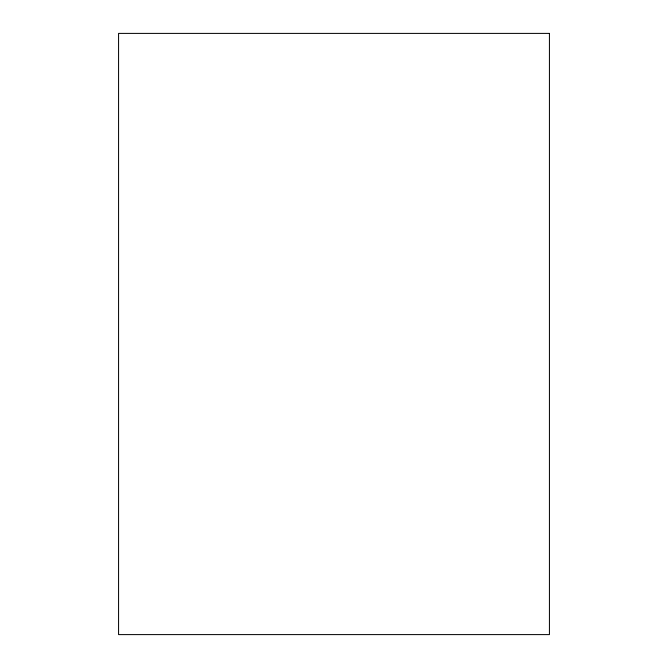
<?xml version="1.0" encoding="UTF-8"?>
<svg xmlns="http://www.w3.org/2000/svg" width="668" height="668" viewBox="0 0 668 668"><rect width="100%" height="100%" fill="white"/><g stroke="black" fill="none" stroke-linecap="round" stroke-linejoin="round"><path stroke-width="1" d="M549.43 33.4L118.57 33.4L118.57 634.6L549.43 634.6L549.43 33.4"/></g></svg>
